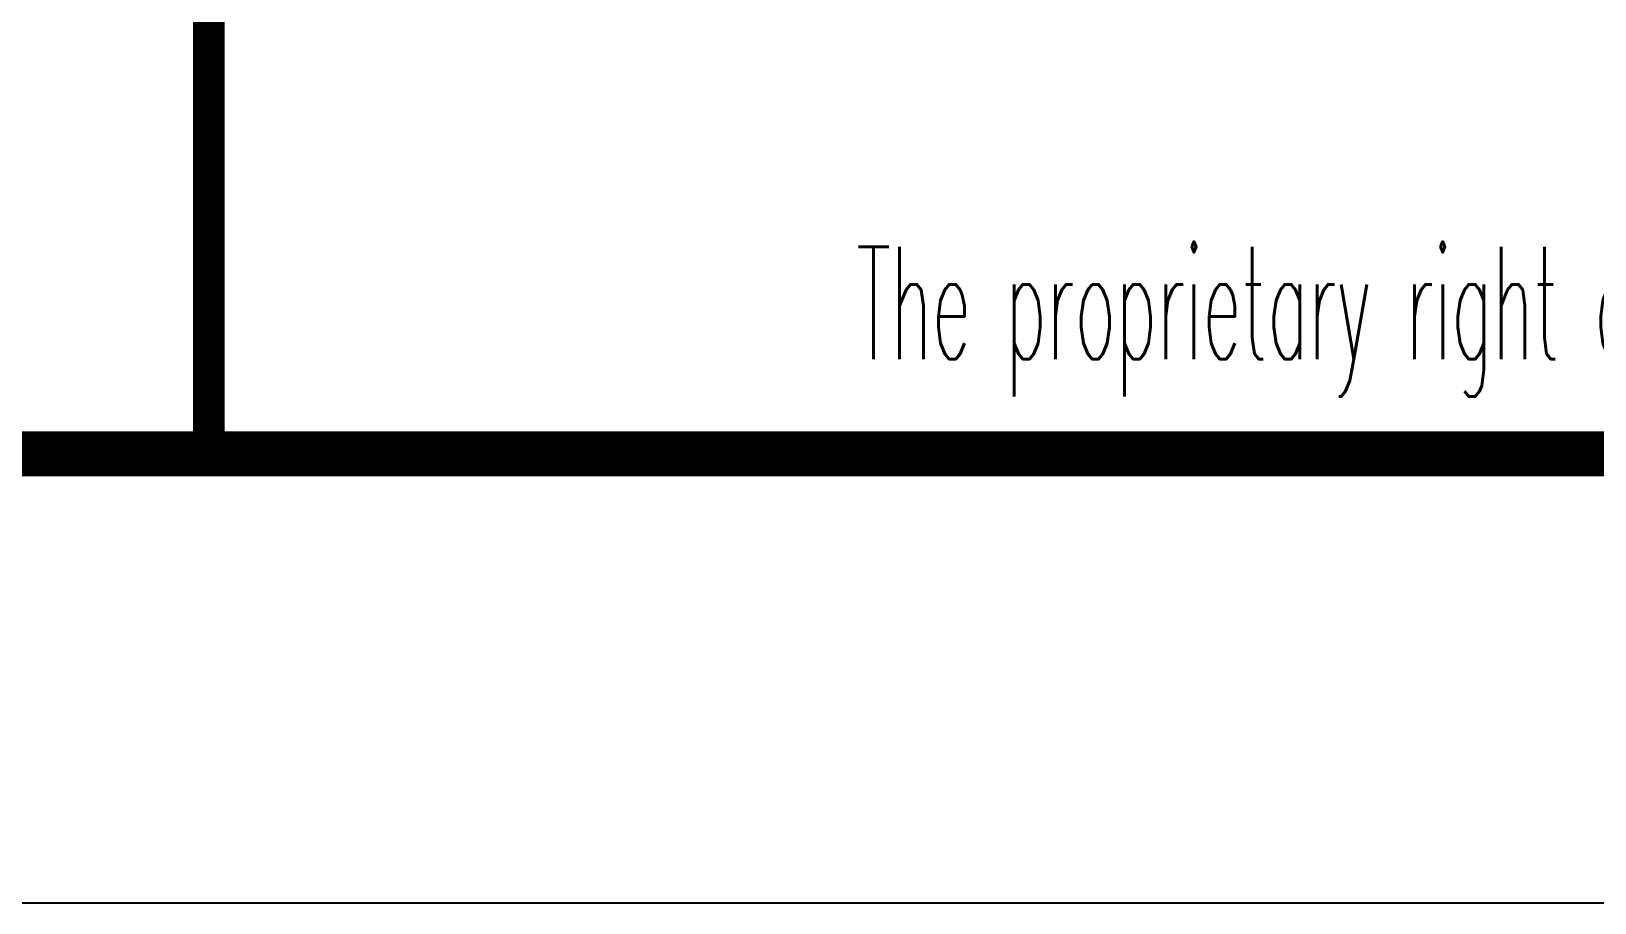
# Model space of a CAD drawing. Extents: x 4532298 to 10139194, y -639876 to -207028.
# Drawn here: x 4623946 to 4627429, y -282498 to -280557 of the extents above; entities that cross this region are included whole.
import ezdxf
from ezdxf.enums import TextEntityAlignment as Align

# ---------------------------------------------------------------- set-up
doc = ezdxf.new("R2010")
doc.units = 0
doc.header["$LTSCALE"] = 1000
doc.header["$MEASUREMENT"] = 0
doc.layers.get('0').update_dxf_attribs({"linetype": 'CONTINUOUS'})
doc.layers.add('PUB_TITLE', color=4, linetype='CONTINUOUS')
doc.styles.add('ECEC_TQ', font='txt_l.shx', dxfattribs={"bigfont": 'hztxt_l.shx'})

msp = doc.modelspace()

# ---------------------------------------------------------------- linework, layer by layer
msp.add_line((4624341.8, -281498.2), (4642341.8, -281498.2))
at = {"const_width": 70}
msp.add_lwpolyline([(4624341.8, -275498.2), (4624341.8, -281498.2)], dxfattribs=at)
at = {"layer": 'PUB_TITLE'}
msp.add_lwpolyline([(4583941.8, -282498.2), (4643341.8, -282498.2), (4643341.8, -240498.2), (4583941.8, -240498.2)], close=True, dxfattribs=at)
at = {"layer": 'PUB_TITLE', "const_width": 100}
msp.add_lwpolyline([(4586441.8, -281498.2), (4642341.8, -281498.2), (4642341.8, -241498.2), (4586441.8, -241498.2)], close=True, dxfattribs=at)

# ---------------------------------------------------------------- texts
at = {"style": 'ECEC_TQ', "width": 0.45}
msp.add_text('The proprietary right of this document belongs to Anhui Huadong Chemical And Medical Engineering  Co.,Ltd.  and any replication or transfer to the 3rd. side is forbidden without its permission. ', height=250, dxfattribs=at).set_placement((4633341.8, -281198.2), align=Align.MIDDLE)

doc.saveas('drawing.dxf')
